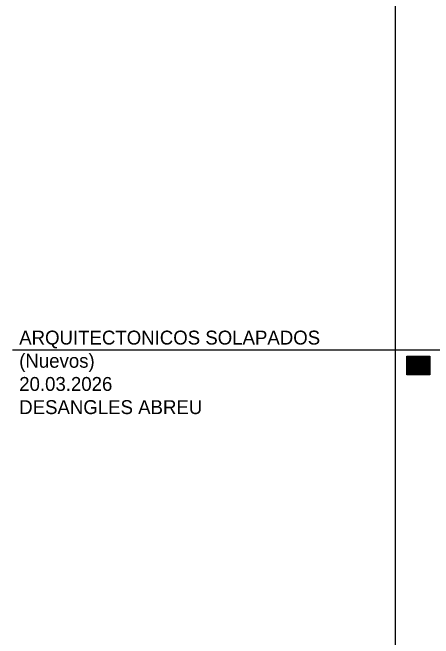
# Model space of a CAD drawing. Header units: metres. Extents: x -232 to 581, y 30 to 789.
# Drawn here: x 23.4 to 83.9, y 609.3 to 699.3 of the extents above; entities that cross this region are included whole.
import ezdxf

# ---------------------------------------------------------------- set-up
doc = ezdxf.new("R2010")
doc.units = ezdxf.units.M
doc.layers.add('_electricos-Leyenda', color=7, linetype='Continuous')
doc.styles.get("Standard").update_dxf_attribs({"font": 'arial.ttf'})

msp = doc.modelspace()

# ---------------------------------------------------------------- hatches: boundary and pattern name
at = {"layer": '_electricos-Leyenda'}
h = msp.add_hatch(dxfattribs=at)
h.set_pattern_fill('ANSI31', color=1)
h.set_pattern_definition([(45, (49.4419, 595.9688), (-0.08838835, 0.08838835), [])])
h.paths.add_polyline_path([(80.026, 649.889), (83.344, 649.889), (83.344, 647.237), (80.026, 647.237)])

# ---------------------------------------------------------------- linework, layer by layer
for p, q in [((78.364, 789.351), (78.364, 29.825)), ((23.375, 650.799), (581.349, 650.799))]:
    msp.add_line(p, q, dxfattribs=at)
msp.add_lwpolyline([(80.026, 649.889), (83.344, 649.889), (83.344, 647.237), (80.026, 647.237)], close=True, dxfattribs=at)

# ---------------------------------------------------------------- texts
at = {"insert": (24.335, 653.582), "char_height": 2, "attachment_point": 1}
msp.add_mtext_dynamic_manual_height_columns('{\\fCentury Gothic|b0|i0|c0|p34;ARQUITECTONICOS SOLAPADOS (Nuevos)\\P\\pxql;20.03.2026\\PDESANGLES ABREU}', width=50.19714, gutter_width=1, heights=[0], dxfattribs=at)

doc.saveas('drawing.dxf')
